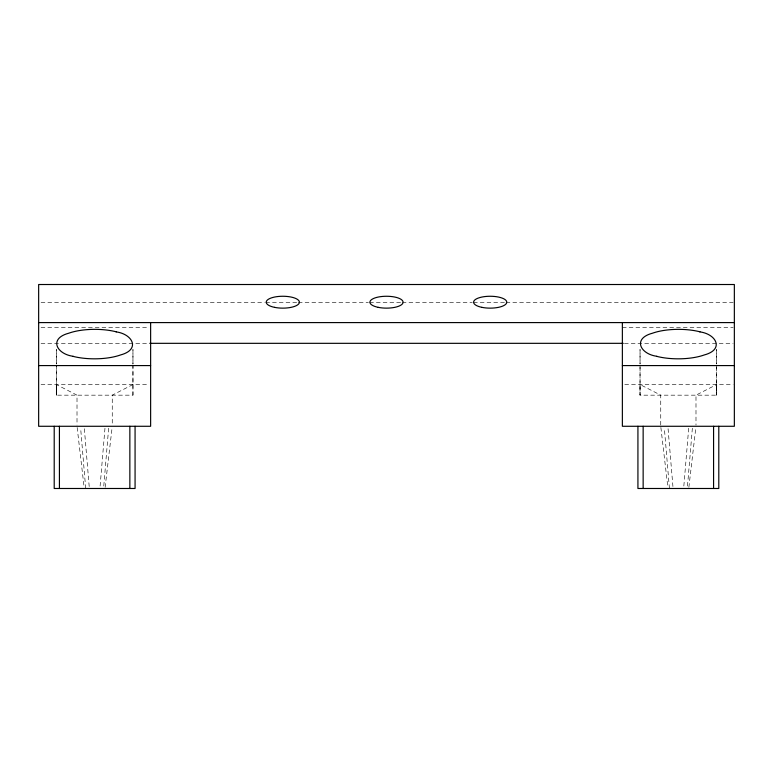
<?xml version="1.0" encoding="UTF-8"?>
<svg xmlns="http://www.w3.org/2000/svg" width="773" height="773" viewBox="0 0 773 773"><rect width="100%" height="100%" fill="white"/><g stroke="black" fill="none" stroke-linecap="round" stroke-linejoin="round"><path stroke-width="0.58" stroke-dasharray="3.87 2.9" d="M132.956 365.059L132.956 395.167L56.284 395.167L56.323 365.185M56.323 363.986L56.323 349.589M132.956 395.167L132.956 365.204M132.956 364.006L132.956 349.618M640.044 365.185L640.044 395.167L716.716 395.167L716.726 384.51L695.99 395.167L695.99 425.082M640.044 363.986L640.044 349.589M716.677 365.204L716.677 395.167L716.677 365.059M716.677 364.006L716.677 349.618M56.284 384.51L56.284 395.167L56.323 384.51L77.01 395.167L77.01 425.082M104.973 428.223L100.065 486.546M108.635 428.223L103.737 486.546M688.695 428.223L683.796 486.546M692.357 428.223L687.458 486.546M105.138 487.328L112.124 427.469M688.869 487.328L695.845 427.469M133.004 384.51L112.259 395.167L112.259 425.082M41.066 302.591L264.511 302.591M265.719 302.591L297.122 302.591M298.33 302.591L368.383 302.591M369.591 302.591L400.994 302.591M402.202 302.591L472.255 302.591M473.463 302.591L504.866 302.591M506.073 302.591L733.142 302.591M41.056 327.472L148.213 327.472M622.371 327.472L733.142 327.472M41.056 343.328L148.561 343.328M624.439 343.328L733.142 343.328M41.056 384.51L148.213 384.51M624.787 384.51L733.142 384.51M660.876 427.469L667.853 487.29M77.155 427.469L84.131 487.29M672.935 486.546L668.027 428.223M669.428 488.488L664.365 428.223M89.204 486.546L84.305 428.223M85.706 488.488L80.643 428.223M716.677 349.406L716.677 363.851M660.741 425.082L660.741 395.167L640.015 384.51L640.015 395.167L640.044 365.049M640.044 349.377L640.044 363.841M132.956 349.406L132.956 363.851M56.323 349.377L56.323 363.841M56.323 365.049L56.323 395.167"/><path stroke-width="1.16" d="M38.65 322.592L734.35 322.592M149.769 343.328L623.231 343.328M38.65 365.581L150.629 365.581M622.371 365.581L734.35 365.581M699.816 331.878C716.407 334.062 724.485 349.618 704.242 354.962A36.853 13.209 0 0 1 656.76 356.363M656.905 356.295C640.315 354.111 632.237 338.555 652.489 333.211A36.853 13.209 0 0 1 699.961 331.81M116.095 331.878C132.685 334.062 140.763 349.618 120.511 354.962A36.853 13.209 0 0 1 73.039 356.363M73.184 356.295C56.593 354.111 48.515 338.555 68.758 333.211A36.853 13.209 0 0 1 116.24 331.81M718.793 426.281L718.793 488.488L637.928 488.488L637.928 426.281M713.576 426.281L713.576 488.488M643.146 426.281L643.146 488.488M622.371 322.592L622.371 426.281L734.35 426.281L734.35 284.512L38.65 284.512L38.65 426.281L150.629 426.281L150.629 322.592M135.072 426.281L135.072 488.488L54.207 488.488L54.207 426.281M129.854 426.281L129.854 488.488M59.424 426.281L59.424 488.488M274.521 307.345A16.591 5.942 0 0 0 299.412 302.204A16.591 5.942 0 0 0 274.521 297.054A16.591 5.942 0 0 0 274.521 307.345M481.888 307.345A16.591 5.942 0 0 0 506.769 302.204A16.591 5.942 0 0 0 481.888 297.054A16.591 5.942 0 0 0 481.888 307.345M378.21 307.345A16.591 5.942 0 0 0 403.091 302.204A16.591 5.942 0 0 0 378.21 297.054A16.591 5.942 0 0 0 378.21 307.345"/></g></svg>
